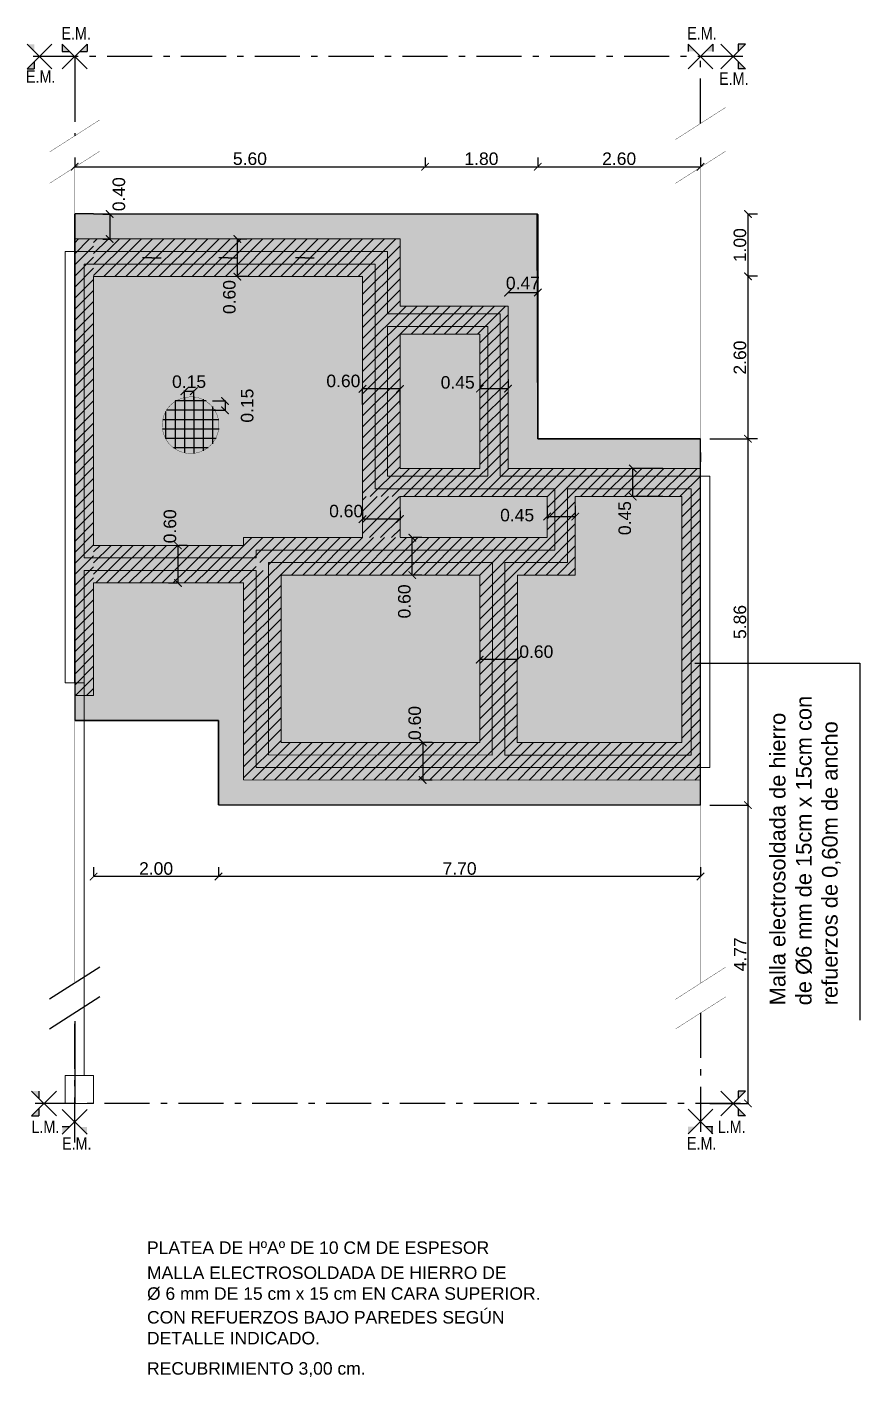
# Model space of a CAD drawing. Header units: millimetres. Extents: x 157 to 449, y 13 to 189.
# Drawn here: x 230.32 to 243.63, y 130.74 to 152.33 of the extents above; entities that cross this region are included whole.
import ezdxf

# ---------------------------------------------------------------- set-up
doc = ezdxf.new("R2010")
doc.units = ezdxf.units.MM
doc.header["$LTSCALE"] = 0.1
doc.header["$MEASUREMENT"] = 0
doc.header["$PDMODE"] = 3
doc.header["$PDSIZE"] = 0.1
for name, pattern in [('ACAD_ISO02W100', [15, 12, -3]), ('ACAD_ISO04W100', [30, 24, -3, 0, -3]), ('ACAD_ISO10W100', [18, 12, -3, 0, -3])]:
    doc.linetypes.add(name, pattern=pattern)
doc.layers.get('DEFPOINTS').update_dxf_attribs({"color": 1})
for name, color, linetype in [('11.Ejes', 1, 'ACAD_ISO04W100'), ('armadura', 10, 'Continuous'), ('CONT_PLATEA', 4, 'Continuous'), ('EJES', 6, 'Continuous'), ('FUNDACIONES-COTAS', 3, 'Continuous'), ('FUNDACIONES-TEXTOS', 2, 'Continuous'), ('POLILINEA SUP', 150, 'Continuous'), ('TEXTO', 2, 'Continuous'), ('vigas de encadenado', 2, 'Continuous')]:
    doc.layers.add(name, color=color, linetype=linetype)
for name, color, linetype, lineweight in [('17.Sombras', 8, 'Continuous', 5), ('CONT_MURO', 3, 'Continuous', 0), ('MURO BAJO', 4, 'Continuous', 13), ('SOMBRA', 1, 'Continuous', 0)]:
    doc.layers.add(name, color=color, linetype=linetype, lineweight=lineweight)
doc.styles.add('Arial20', font='arial.ttf', dxfattribs={"height": 0.2})
doc.dimstyles.new('COTA-1-100', dxfattribs={"dimtxt": 0.2, "dimasz": 0.12, "dimexe": 0.012, "dimexo": 0.15, "dimgap": 0.025, "dimtad": 1, "dimzin": 0, "dimdsep": 46, "dimtxsty": 'Arial20', "dimblk1": 'ARCHTICK', "dimblk2": 'ARCHTICK', "dimsah": 1, "dimcen": 0.09, "dimclrd": 256, "dimclre": 256, "dimclrt": 256, "dimazin": 0, "dimtfac": 1, "dimtofl": 0, "dimtmove": 2, "dimatfit": 3, "dimldrblk": 'ARCHTICK', "dimfxl": 1, "dimtolj": 1, "dimtzin": 0, "dimarcsym": 0})

# ---------------------------------------------------------------- blocks, each defined once
blk = doc.blocks.new('_ARCHTICK')
at = {"color": 0, "linetype": 'ByBlock', "const_width": 0.15}
blk.add_lwpolyline([(-0.5, -0.5), (0.5, 0.5)], dxfattribs=at)
blk = doc.blocks.new('*D42')
at = {"layer": 'DEFPOINTS', "color": 0, "transparency": 16777216}
for p in [(231.081, 150.098), (236.68, 150.098), (236.68, 150.098)]:
    blk.add_point(p, dxfattribs=at)
at = {"layer": 'FUNDACIONES-COTAS', "lineweight": -2, "transparency": 16777216}
for p, q in [((231.081, 150.248), (231.081, 150.11)), ((231.081, 150.098), (236.68, 150.098)), ((236.68, 150.248), (236.68, 150.11))]:
    blk.add_line(p, q, dxfattribs=at)
at = {"layer": 'FUNDACIONES-COTAS', "lineweight": -2, "transparency": 16777216, "xscale": 0.12, "yscale": 0.12, "zscale": 0.12, "rotation": 180}
blk.add_blockref('_ARCHTICK', (231.081, 150.098), dxfattribs=at)
at = {"layer": 'FUNDACIONES-COTAS', "lineweight": -2, "transparency": 16777216, "xscale": 0.12, "yscale": 0.12, "zscale": 0.12}
blk.add_blockref('_ARCHTICK', (236.68, 150.098), dxfattribs=at)
at = {"layer": 'FUNDACIONES-COTAS', "transparency": 16777216, "insert": (233.881, 150.225), "char_height": 0.2, "attachment_point": 5, "style": 'Arial20'}
blk.add_mtext('\\A1;5.60', dxfattribs=at)
blk = doc.blocks.new('*D43')
at = {"layer": 'DEFPOINTS', "color": 0, "transparency": 16777216}
for p in [(236.68, 150.098), (238.48, 150.098), (238.48, 150.098)]:
    blk.add_point(p, dxfattribs=at)
at = {"layer": 'FUNDACIONES-COTAS', "lineweight": -2, "transparency": 16777216}
for p, q in [((236.68, 150.248), (236.68, 150.11)), ((236.68, 150.098), (238.48, 150.098)), ((238.48, 150.248), (238.48, 150.11))]:
    blk.add_line(p, q, dxfattribs=at)
at = {"layer": 'FUNDACIONES-COTAS', "lineweight": -2, "transparency": 16777216, "xscale": 0.12, "yscale": 0.12, "zscale": 0.12, "rotation": 180}
blk.add_blockref('_ARCHTICK', (236.68, 150.098), dxfattribs=at)
at = {"layer": 'FUNDACIONES-COTAS', "lineweight": -2, "transparency": 16777216, "xscale": 0.12, "yscale": 0.12, "zscale": 0.12}
blk.add_blockref('_ARCHTICK', (238.48, 150.098), dxfattribs=at)
at = {"layer": 'FUNDACIONES-COTAS', "transparency": 16777216, "insert": (237.58, 150.225), "char_height": 0.2, "attachment_point": 5, "style": 'Arial20'}
blk.add_mtext('\\A1;1.80', dxfattribs=at)
blk = doc.blocks.new('*D44')
at = {"layer": 'DEFPOINTS', "color": 0, "transparency": 16777216}
for p in [(238.48, 150.098), (241.081, 150.098), (241.081, 150.098)]:
    blk.add_point(p, dxfattribs=at)
at = {"layer": 'FUNDACIONES-COTAS', "lineweight": -2, "transparency": 16777216}
for p, q in [((238.48, 150.248), (238.48, 150.11)), ((238.48, 150.098), (241.081, 150.098)), ((241.081, 150.248), (241.081, 150.11))]:
    blk.add_line(p, q, dxfattribs=at)
at = {"layer": 'FUNDACIONES-COTAS', "lineweight": -2, "transparency": 16777216, "xscale": 0.12, "yscale": 0.12, "zscale": 0.12, "rotation": 180}
blk.add_blockref('_ARCHTICK', (238.48, 150.098), dxfattribs=at)
at = {"layer": 'FUNDACIONES-COTAS', "lineweight": -2, "transparency": 16777216, "xscale": 0.12, "yscale": 0.12, "zscale": 0.12}
blk.add_blockref('_ARCHTICK', (241.081, 150.098), dxfattribs=at)
at = {"layer": 'FUNDACIONES-COTAS', "transparency": 16777216, "insert": (239.781, 150.225), "char_height": 0.2, "attachment_point": 5, "style": 'Arial20'}
blk.add_mtext('\\A1;2.60', dxfattribs=at)
blk = doc.blocks.new('*D45')
at = {"layer": 'DEFPOINTS', "color": 0, "transparency": 16777216}
for p in [(241.839, 149.342), (241.839, 148.346), (241.839, 148.346)]:
    blk.add_point(p, dxfattribs=at)
at = {"layer": 'FUNDACIONES-COTAS', "lineweight": -2, "transparency": 16777216}
for p, q in [((241.839, 149.342), (241.839, 148.346)), ((241.989, 149.342), (241.851, 149.342)), ((241.989, 148.346), (241.851, 148.346))]:
    blk.add_line(p, q, dxfattribs=at)
at = {"layer": 'FUNDACIONES-COTAS', "lineweight": -2, "transparency": 16777216, "xscale": 0.12, "yscale": 0.12, "zscale": 0.12}
for p, rotation in [((241.839, 149.342), 90), ((241.839, 148.346), 270)]:
    blk.add_blockref('_ARCHTICK', p, dxfattribs=dict(at, rotation=rotation))
at = {"layer": 'FUNDACIONES-COTAS', "transparency": 16777216, "insert": (241.711, 148.844), "char_height": 0.2, "attachment_point": 5, "rotation": 90, "style": 'Arial20'}
blk.add_mtext('\\A1;1.00', dxfattribs=at)
blk = doc.blocks.new('*D46')
at = {"layer": 'DEFPOINTS', "color": 0, "transparency": 16777216}
for p in [(241.839, 148.346), (241.839, 145.747), (241.839, 145.747)]:
    blk.add_point(p, dxfattribs=at)
at = {"layer": 'FUNDACIONES-COTAS', "lineweight": -2, "transparency": 16777216}
for p, q in [((241.839, 148.346), (241.839, 145.747)), ((241.989, 148.346), (241.851, 148.346)), ((241.989, 145.747), (241.851, 145.747))]:
    blk.add_line(p, q, dxfattribs=at)
at = {"layer": 'FUNDACIONES-COTAS', "lineweight": -2, "transparency": 16777216, "xscale": 0.12, "yscale": 0.12, "zscale": 0.12}
for p, rotation in [((241.839, 148.346), 90), ((241.839, 145.747), 270)]:
    blk.add_blockref('_ARCHTICK', p, dxfattribs=dict(at, rotation=rotation))
at = {"layer": 'FUNDACIONES-COTAS', "transparency": 16777216, "insert": (241.711, 147.046), "char_height": 0.2, "attachment_point": 5, "rotation": 90, "style": 'Arial20'}
blk.add_mtext('\\A1;2.60', dxfattribs=at)
blk = doc.blocks.new('*D55')
at = {"layer": 'DEFPOINTS', "color": 0, "transparency": 16777216}
for p in [(241.081, 145.747), (241.081, 139.889), (241.839, 139.889)]:
    blk.add_point(p, dxfattribs=at)
at = {"layer": 'FUNDACIONES-COTAS', "lineweight": -2, "transparency": 16777216}
for p, q in [((241.231, 145.747), (241.851, 145.747)), ((241.839, 145.747), (241.839, 139.889)), ((241.231, 139.889), (241.851, 139.889))]:
    blk.add_line(p, q, dxfattribs=at)
at = {"layer": 'FUNDACIONES-COTAS', "lineweight": -2, "transparency": 16777216, "xscale": 0.12, "yscale": 0.12, "zscale": 0.12}
for p, rotation in [((241.839, 145.747), 90), ((241.839, 139.889), 270)]:
    blk.add_blockref('_ARCHTICK', p, dxfattribs=dict(at, rotation=rotation))
at = {"layer": 'FUNDACIONES-COTAS', "transparency": 16777216, "insert": (241.711, 142.818), "char_height": 0.2, "attachment_point": 5, "rotation": 90, "style": 'Arial20'}
blk.add_mtext('\\A1;5.86', dxfattribs=at)
blk = doc.blocks.new('*D56')
at = {"layer": 'DEFPOINTS', "color": 0, "transparency": 16777216}
for p in [(232.984, 146.508), (232.834, 146.203), (232.984, 146.203)]:
    blk.add_point(p, dxfattribs=at)
at = {"layer": 'FUNDACIONES-COTAS', "lineweight": -2, "transparency": 16777216}
for p, q in [((232.834, 146.353), (232.834, 146.52)), ((232.834, 146.508), (232.984, 146.508)), ((232.984, 146.353), (232.984, 146.52))]:
    blk.add_line(p, q, dxfattribs=at)
at = {"layer": 'FUNDACIONES-COTAS', "lineweight": -2, "transparency": 16777216, "xscale": 0.12, "yscale": 0.12, "zscale": 0.12, "rotation": 180}
blk.add_blockref('_ARCHTICK', (232.834, 146.508), dxfattribs=at)
at = {"layer": 'FUNDACIONES-COTAS', "lineweight": -2, "transparency": 16777216, "xscale": 0.12, "yscale": 0.12, "zscale": 0.12}
blk.add_blockref('_ARCHTICK', (232.984, 146.508), dxfattribs=at)
at = {"layer": 'FUNDACIONES-COTAS', "transparency": 16777216, "insert": (232.909, 146.66), "char_height": 0.2, "attachment_point": 5, "style": 'Arial20'}
blk.add_mtext('\\A1;0.15', dxfattribs=at)
blk = doc.blocks.new('*D57')
at = {"layer": 'DEFPOINTS', "color": 0, "transparency": 16777216}
for p in [(233.134, 146.353), (233.134, 146.203), (233.483, 146.203)]:
    blk.add_point(p, dxfattribs=at)
at = {"layer": 'FUNDACIONES-COTAS', "lineweight": -2, "transparency": 16777216}
for p, q in [((233.284, 146.353), (233.495, 146.353)), ((233.284, 146.203), (233.495, 146.203)), ((233.483, 146.353), (233.483, 146.203))]:
    blk.add_line(p, q, dxfattribs=at)
at = {"layer": 'FUNDACIONES-COTAS', "lineweight": -2, "transparency": 16777216, "xscale": 0.12, "yscale": 0.12, "zscale": 0.12}
for p, rotation in [((233.483, 146.353), 90), ((233.483, 146.203), 270)]:
    blk.add_blockref('_ARCHTICK', p, dxfattribs=dict(at, rotation=rotation))
at = {"layer": 'FUNDACIONES-COTAS', "transparency": 16777216, "insert": (233.838, 146.278), "char_height": 0.2, "attachment_point": 5, "rotation": 90, "style": 'Arial20'}
blk.add_mtext('\\A1;0.15', dxfattribs=at)
blk = doc.blocks.new('*D47')
at = {"layer": 'DEFPOINTS', "color": 0, "transparency": 16777216}
for p in [(233.68, 148.942), (233.68, 148.942), (233.68, 148.342)]:
    blk.add_point(p, dxfattribs=at)
at = {"layer": 'FUNDACIONES-COTAS', "lineweight": -2, "transparency": 16777216}
for p, q in [((233.68, 148.342), (233.68, 148.942)), ((233.83, 148.942), (233.692, 148.942)), ((233.83, 148.342), (233.692, 148.342))]:
    blk.add_line(p, q, dxfattribs=at)
at = {"layer": 'FUNDACIONES-COTAS', "lineweight": -2, "transparency": 16777216, "xscale": 0.12, "yscale": 0.12, "zscale": 0.12}
for p, rotation in [((233.68, 148.942), 90), ((233.68, 148.342), 270)]:
    blk.add_blockref('_ARCHTICK', p, dxfattribs=dict(at, rotation=rotation))
at = {"layer": 'FUNDACIONES-COTAS', "transparency": 16777216, "insert": (233.553, 148.014), "char_height": 0.2, "attachment_point": 5, "rotation": 90, "style": 'Arial20'}
blk.add_mtext('\\A1;0.60', dxfattribs=at)
blk = doc.blocks.new('*D48')
at = {"layer": 'DEFPOINTS', "color": 0, "transparency": 16777216}
for p in [(235.68, 146.545), (235.68, 146.148), (236.28, 146.148)]:
    blk.add_point(p, dxfattribs=at)
at = {"layer": 'FUNDACIONES-COTAS', "lineweight": -2, "transparency": 16777216}
for p, q in [((235.68, 146.298), (235.68, 146.557)), ((236.28, 146.545), (235.68, 146.545)), ((236.28, 146.298), (236.28, 146.557))]:
    blk.add_line(p, q, dxfattribs=at)
at = {"layer": 'FUNDACIONES-COTAS', "lineweight": -2, "transparency": 16777216, "xscale": 0.12, "yscale": 0.12, "zscale": 0.12, "rotation": 180}
blk.add_blockref('_ARCHTICK', (235.68, 146.545), dxfattribs=at)
at = {"layer": 'FUNDACIONES-COTAS', "lineweight": -2, "transparency": 16777216, "xscale": 0.12, "yscale": 0.12, "zscale": 0.12}
blk.add_blockref('_ARCHTICK', (236.28, 146.545), dxfattribs=at)
at = {"layer": 'FUNDACIONES-COTAS', "transparency": 16777216, "insert": (235.374, 146.672), "char_height": 0.2, "attachment_point": 5, "style": 'Arial20'}
blk.add_mtext('\\A1;0.60', dxfattribs=at)
blk = doc.blocks.new('*D49')
at = {"layer": 'DEFPOINTS', "color": 0, "transparency": 16777216}
for p in [(236.476, 144.167), (236.476, 144.167), (236.476, 143.567)]:
    blk.add_point(p, dxfattribs=at)
at = {"layer": 'FUNDACIONES-COTAS', "lineweight": -2, "transparency": 16777216}
for p, q in [((236.476, 143.567), (236.476, 144.167)), ((236.626, 144.167), (236.488, 144.167)), ((236.626, 143.567), (236.488, 143.567))]:
    blk.add_line(p, q, dxfattribs=at)
at = {"layer": 'FUNDACIONES-COTAS', "lineweight": -2, "transparency": 16777216, "xscale": 0.12, "yscale": 0.12, "zscale": 0.12}
for p, rotation in [((236.476, 144.167), 90), ((236.476, 143.567), 270)]:
    blk.add_blockref('_ARCHTICK', p, dxfattribs=dict(at, rotation=rotation))
at = {"layer": 'FUNDACIONES-COTAS', "transparency": 16777216, "insert": (236.349, 143.147), "char_height": 0.2, "attachment_point": 5, "rotation": 90, "style": 'Arial20'}
blk.add_mtext('\\A1;0.60', dxfattribs=at)
blk = doc.blocks.new('*D50')
at = {"layer": 'DEFPOINTS', "color": 0, "transparency": 16777216}
for p in [(232.731, 144.042), (232.731, 143.442), (232.731, 143.442)]:
    blk.add_point(p, dxfattribs=at)
at = {"layer": 'FUNDACIONES-COTAS', "lineweight": -2, "transparency": 16777216}
for p, q in [((232.731, 144.042), (232.731, 143.442)), ((232.881, 144.042), (232.743, 144.042)), ((232.581, 143.442), (232.719, 143.442))]:
    blk.add_line(p, q, dxfattribs=at)
at = {"layer": 'FUNDACIONES-COTAS', "lineweight": -2, "transparency": 16777216, "xscale": 0.12, "yscale": 0.12, "zscale": 0.12}
for p, rotation in [((232.731, 144.042), 90), ((232.731, 143.442), 270)]:
    blk.add_blockref('_ARCHTICK', p, dxfattribs=dict(at, rotation=rotation))
at = {"layer": 'FUNDACIONES-COTAS', "transparency": 16777216, "insert": (232.604, 144.348), "char_height": 0.2, "attachment_point": 5, "rotation": 90, "style": 'Arial20'}
blk.add_mtext('\\A1;0.60', dxfattribs=at)
blk = doc.blocks.new('*D51')
at = {"layer": 'DEFPOINTS', "color": 0, "transparency": 16777216}
for p in [(233.38, 138.748), (233.38, 138.748), (241.081, 138.748)]:
    blk.add_point(p, dxfattribs=at)
at = {"layer": 'FUNDACIONES-COTAS', "lineweight": -2, "transparency": 16777216}
for p, q in [((233.38, 138.898), (233.38, 138.76)), ((241.081, 138.898), (241.081, 138.76)), ((241.081, 138.748), (233.38, 138.748))]:
    blk.add_line(p, q, dxfattribs=at)
at = {"layer": 'FUNDACIONES-COTAS', "lineweight": -2, "transparency": 16777216, "xscale": 0.12, "yscale": 0.12, "zscale": 0.12, "rotation": 180}
blk.add_blockref('_ARCHTICK', (233.38, 138.748), dxfattribs=at)
at = {"layer": 'FUNDACIONES-COTAS', "lineweight": -2, "transparency": 16777216, "xscale": 0.12, "yscale": 0.12, "zscale": 0.12}
blk.add_blockref('_ARCHTICK', (241.081, 138.748), dxfattribs=at)
at = {"layer": 'FUNDACIONES-COTAS', "transparency": 16777216, "insert": (237.231, 138.875), "char_height": 0.2, "attachment_point": 5, "style": 'Arial20'}
blk.add_mtext('\\A1;7.70', dxfattribs=at)
blk = doc.blocks.new('*D52')
at = {"layer": 'DEFPOINTS', "color": 0, "transparency": 16777216}
for p in [(231.384, 138.748), (231.384, 138.748), (233.38, 138.748)]:
    blk.add_point(p, dxfattribs=at)
at = {"layer": 'FUNDACIONES-COTAS', "lineweight": -2, "transparency": 16777216}
for p, q in [((231.384, 138.898), (231.384, 138.76)), ((233.38, 138.898), (233.38, 138.76)), ((233.38, 138.748), (231.384, 138.748))]:
    blk.add_line(p, q, dxfattribs=at)
at = {"layer": 'FUNDACIONES-COTAS', "lineweight": -2, "transparency": 16777216, "xscale": 0.12, "yscale": 0.12, "zscale": 0.12, "rotation": 180}
blk.add_blockref('_ARCHTICK', (231.384, 138.748), dxfattribs=at)
at = {"layer": 'FUNDACIONES-COTAS', "lineweight": -2, "transparency": 16777216, "xscale": 0.12, "yscale": 0.12, "zscale": 0.12}
blk.add_blockref('_ARCHTICK', (233.38, 138.748), dxfattribs=at)
at = {"layer": 'FUNDACIONES-COTAS', "transparency": 16777216, "insert": (232.382, 138.875), "char_height": 0.2, "attachment_point": 5, "style": 'Arial20'}
blk.add_mtext('\\A1;2.00', dxfattribs=at)
blk = doc.blocks.new('*D53')
at = {"layer": 'DEFPOINTS', "color": 0, "transparency": 16777216}
for p in [(236.642, 140.891), (236.642, 140.291), (236.642, 140.291)]:
    blk.add_point(p, dxfattribs=at)
at = {"layer": 'FUNDACIONES-COTAS', "lineweight": -2, "transparency": 16777216}
for p, q in [((236.642, 140.891), (236.642, 140.291)), ((236.792, 140.891), (236.654, 140.891)), ((236.792, 140.291), (236.654, 140.291))]:
    blk.add_line(p, q, dxfattribs=at)
at = {"layer": 'FUNDACIONES-COTAS', "lineweight": -2, "transparency": 16777216, "xscale": 0.12, "yscale": 0.12, "zscale": 0.12}
for p, rotation in [((236.642, 140.891), 90), ((236.642, 140.291), 270)]:
    blk.add_blockref('_ARCHTICK', p, dxfattribs=dict(at, rotation=rotation))
at = {"layer": 'FUNDACIONES-COTAS', "transparency": 16777216, "insert": (236.515, 141.203), "char_height": 0.2, "attachment_point": 5, "rotation": 90, "style": 'Arial20'}
blk.add_mtext('\\A1;0.60', dxfattribs=at)
blk = doc.blocks.new('*D54')
at = {"layer": 'DEFPOINTS', "color": 0, "transparency": 16777216}
for p in [(237.554, 142.216), (237.554, 142.216), (238.154, 142.216)]:
    blk.add_point(p, dxfattribs=at)
at = {"layer": 'FUNDACIONES-COTAS', "lineweight": -2, "transparency": 16777216}
for p, q in [((237.554, 142.366), (237.554, 142.228)), ((238.154, 142.366), (238.154, 142.228)), ((238.154, 142.216), (237.554, 142.216))]:
    blk.add_line(p, q, dxfattribs=at)
at = {"layer": 'FUNDACIONES-COTAS', "lineweight": -2, "transparency": 16777216, "xscale": 0.12, "yscale": 0.12, "zscale": 0.12, "rotation": 180}
blk.add_blockref('_ARCHTICK', (237.554, 142.216), dxfattribs=at)
at = {"layer": 'FUNDACIONES-COTAS', "lineweight": -2, "transparency": 16777216, "xscale": 0.12, "yscale": 0.12, "zscale": 0.12}
blk.add_blockref('_ARCHTICK', (238.154, 142.216), dxfattribs=at)
at = {"layer": 'FUNDACIONES-COTAS', "transparency": 16777216, "insert": (238.457, 142.343), "char_height": 0.2, "attachment_point": 5, "style": 'Arial20'}
blk.add_mtext('\\A1;0.60', dxfattribs=at)
blk = doc.blocks.new('*D62')
at = {"layer": 'DEFPOINTS', "color": 0, "transparency": 16777216}
for p in [(239.998, 145.273), (240.631, 145.273), (240.631, 144.823)]:
    blk.add_point(p, dxfattribs=at)
at = {"layer": 'FUNDACIONES-COTAS', "lineweight": -2, "transparency": 16777216}
for p, q in [((240.481, 145.273), (239.986, 145.273)), ((239.998, 144.823), (239.998, 145.273)), ((240.481, 144.823), (239.986, 144.823))]:
    blk.add_line(p, q, dxfattribs=at)
at = {"layer": 'FUNDACIONES-COTAS', "lineweight": -2, "transparency": 16777216, "xscale": 0.12, "yscale": 0.12, "zscale": 0.12}
for p, rotation in [((239.998, 145.273), 90), ((239.998, 144.823), 270)]:
    blk.add_blockref('_ARCHTICK', p, dxfattribs=dict(at, rotation=rotation))
at = {"layer": 'FUNDACIONES-COTAS', "transparency": 16777216, "insert": (239.871, 144.479), "char_height": 0.2, "attachment_point": 5, "rotation": 90, "style": 'Arial20'}
blk.add_mtext('\\A1;0.45', dxfattribs=at)
blk = doc.blocks.new('*D63')
at = {"layer": 'DEFPOINTS', "color": 0, "transparency": 16777216}
for p in [(235.68, 144.748), (236.28, 144.748), (235.68, 144.464)]:
    blk.add_point(p, dxfattribs=at)
at = {"layer": 'FUNDACIONES-COTAS', "lineweight": -2, "transparency": 16777216}
for p, q in [((235.68, 144.598), (235.68, 144.452)), ((236.28, 144.464), (235.68, 144.464)), ((236.28, 144.598), (236.28, 144.452))]:
    blk.add_line(p, q, dxfattribs=at)
at = {"layer": 'FUNDACIONES-COTAS', "lineweight": -2, "transparency": 16777216, "xscale": 0.12, "yscale": 0.12, "zscale": 0.12, "rotation": 180}
blk.add_blockref('_ARCHTICK', (235.68, 144.464), dxfattribs=at)
at = {"layer": 'FUNDACIONES-COTAS', "lineweight": -2, "transparency": 16777216, "xscale": 0.12, "yscale": 0.12, "zscale": 0.12}
blk.add_blockref('_ARCHTICK', (236.28, 144.464), dxfattribs=at)
at = {"layer": 'FUNDACIONES-COTAS', "transparency": 16777216, "insert": (235.419, 144.591), "char_height": 0.2, "attachment_point": 5, "style": 'Arial20'}
blk.add_mtext('\\A1;0.60', dxfattribs=at)
blk = doc.blocks.new('*D64')
at = {"layer": 'DEFPOINTS', "color": 0, "transparency": 16777216}
for p in [(241.081, 139.889), (241.081, 135.119), (241.839, 135.119)]:
    blk.add_point(p, dxfattribs=at)
at = {"layer": 'FUNDACIONES-COTAS', "lineweight": -2, "transparency": 16777216}
for p, q in [((241.231, 139.889), (241.851, 139.889)), ((241.839, 139.889), (241.839, 135.119)), ((241.231, 135.119), (241.851, 135.119))]:
    blk.add_line(p, q, dxfattribs=at)
at = {"layer": 'FUNDACIONES-COTAS', "lineweight": -2, "transparency": 16777216, "xscale": 0.12, "yscale": 0.12, "zscale": 0.12}
for p, rotation in [((241.839, 139.889), 90), ((241.839, 135.119), 270)]:
    blk.add_blockref('_ARCHTICK', p, dxfattribs=dict(at, rotation=rotation))
at = {"layer": 'FUNDACIONES-COTAS', "transparency": 16777216, "insert": (241.714, 137.504), "char_height": 0.2, "attachment_point": 5, "rotation": 90, "style": 'Arial20'}
blk.add_mtext('\\A1;4.77', dxfattribs=at)
blk = doc.blocks.new('*D262')
at = {"layer": 'DEFPOINTS', "color": 0, "transparency": 16777216}
for p in [(238.005, 147.946), (238.48, 148.086), (238.48, 147.946)]:
    blk.add_point(p, dxfattribs=at)
at = {"layer": 'FUNDACIONES-COTAS', "lineweight": -2, "transparency": 16777216}
for p, q in [((238.005, 148.096), (238.005, 148.098)), ((238.48, 148.096), (238.48, 148.098)), ((238.005, 148.086), (238.48, 148.086))]:
    blk.add_line(p, q, dxfattribs=at)
at = {"layer": 'FUNDACIONES-COTAS', "lineweight": -2, "transparency": 16777216, "xscale": 0.12, "yscale": 0.12, "zscale": 0.12, "rotation": 180}
blk.add_blockref('_ARCHTICK', (238.005, 148.086), dxfattribs=at)
at = {"layer": 'FUNDACIONES-COTAS', "lineweight": -2, "transparency": 16777216, "xscale": 0.12, "yscale": 0.12, "zscale": 0.12}
blk.add_blockref('_ARCHTICK', (238.48, 148.086), dxfattribs=at)
at = {"layer": 'FUNDACIONES-COTAS', "transparency": 16777216, "insert": (238.243, 148.237), "char_height": 0.2, "attachment_point": 5, "style": 'Arial20'}
blk.add_mtext('\\A1;0.47', dxfattribs=at)
blk = doc.blocks.new('*D387')
at = {"layer": 'DEFPOINTS', "color": 0, "transparency": 16777216}
for p in [(238.63, 144.823), (239.08, 144.823), (239.08, 144.505)]:
    blk.add_point(p, dxfattribs=at)
at = {"layer": 'FUNDACIONES-COTAS', "lineweight": -2, "transparency": 16777216}
for p, q in [((238.63, 144.673), (238.63, 144.493)), ((239.08, 144.673), (239.08, 144.493)), ((238.63, 144.505), (239.08, 144.505))]:
    blk.add_line(p, q, dxfattribs=at)
at = {"layer": 'FUNDACIONES-COTAS', "lineweight": -2, "transparency": 16777216, "xscale": 0.12, "yscale": 0.12, "zscale": 0.12, "rotation": 180}
blk.add_blockref('_ARCHTICK', (238.63, 144.505), dxfattribs=at)
at = {"layer": 'FUNDACIONES-COTAS', "lineweight": -2, "transparency": 16777216, "xscale": 0.12, "yscale": 0.12, "zscale": 0.12}
blk.add_blockref('_ARCHTICK', (239.08, 144.505), dxfattribs=at)
at = {"layer": 'FUNDACIONES-COTAS', "transparency": 16777216, "insert": (238.151, 144.526), "char_height": 0.2, "attachment_point": 5, "style": 'Arial20'}
blk.add_mtext('\\A1;0.45', dxfattribs=at)
blk = doc.blocks.new('*D388')
at = {"layer": 'DEFPOINTS', "color": 0, "transparency": 16777216}
for p in [(237.555, 146.55), (238.005, 146.55), (238.005, 146.55)]:
    blk.add_point(p, dxfattribs=at)
at = {"layer": 'FUNDACIONES-COTAS', "lineweight": -2, "transparency": 16777216}
for p, q in [((237.555, 146.7), (237.555, 146.562)), ((238.005, 146.7), (238.005, 146.562)), ((237.555, 146.55), (238.005, 146.55))]:
    blk.add_line(p, q, dxfattribs=at)
at = {"layer": 'FUNDACIONES-COTAS', "lineweight": -2, "transparency": 16777216, "xscale": 0.12, "yscale": 0.12, "zscale": 0.12, "rotation": 180}
blk.add_blockref('_ARCHTICK', (237.555, 146.55), dxfattribs=at)
at = {"layer": 'FUNDACIONES-COTAS', "lineweight": -2, "transparency": 16777216, "xscale": 0.12, "yscale": 0.12, "zscale": 0.12}
blk.add_blockref('_ARCHTICK', (238.005, 146.55), dxfattribs=at)
at = {"layer": 'FUNDACIONES-COTAS', "transparency": 16777216, "insert": (237.201, 146.648), "char_height": 0.2, "attachment_point": 5, "style": 'Arial20'}
blk.add_mtext('\\A1;0.45', dxfattribs=at)
blk = doc.blocks.new('*D389')
at = {"layer": 'DEFPOINTS', "color": 0, "transparency": 16777216}
for p in [(231.383, 149.342), (231.383, 148.942), (231.642, 148.942)]:
    blk.add_point(p, dxfattribs=at)
at = {"layer": 'FUNDACIONES-COTAS', "lineweight": -2, "transparency": 16777216}
for p, q in [((231.533, 149.342), (231.654, 149.342)), ((231.642, 149.342), (231.642, 148.942)), ((231.533, 148.942), (231.654, 148.942))]:
    blk.add_line(p, q, dxfattribs=at)
at = {"layer": 'FUNDACIONES-COTAS', "lineweight": -2, "transparency": 16777216, "xscale": 0.12, "yscale": 0.12, "zscale": 0.12}
for p, rotation in [((231.642, 149.342), 90), ((231.642, 148.942), 270)]:
    blk.add_blockref('_ARCHTICK', p, dxfattribs=dict(at, rotation=rotation))
at = {"layer": 'FUNDACIONES-COTAS', "transparency": 16777216, "insert": (231.788, 149.659), "char_height": 0.2, "attachment_point": 5, "rotation": 90, "style": 'Arial20'}
blk.add_mtext('\\A1;0.40', dxfattribs=at)

msp = doc.modelspace()

# ---------------------------------------------------------------- hatches: boundary and pattern name
at = {"layer": '11.Ejes'}
h = msp.add_hatch(color=256, dxfattribs=at)
h.dxf.hatch_style = 1
h.paths.add_polyline_path([(241.6832, 135.2003), (241.7995, 135.3167), (241.6832, 135.3167)])
h.paths.add_polyline_path([(241.7995, 134.9207), (241.6832, 135.0371), (241.6832, 134.9207)])
h = msp.add_hatch(color=256, dxfattribs=at)
h.dxf.hatch_style = 1
h.paths.add_polyline_path([(241.1628, 134.7475), (241.2791, 134.6312), (241.2791, 134.7475)])
h.paths.add_polyline_path([(240.8832, 134.6312), (240.9995, 134.7475), (240.8832, 134.7475)])
at = {"layer": 'armadura'}
h = msp.add_hatch(dxfattribs=at)
h.set_pattern_fill('ANSI31', color=256)
h.paths.add_polyline_path([(231.3819, 148.9425), (231.0816, 148.9425), (231.0816, 148.7426), (231.3819, 148.7424)])
h.paths.add_polyline_path([(231.3819, 148.7424), (231.0816, 148.7426), (231.0816, 141.8448), (231.2317, 141.8448), (231.2317, 143.6427), (231.3819, 143.6427), (231.3819, 143.8425), (231.2317, 143.8425), (231.2317, 148.5424), (231.3819, 148.5424)])
h.paths.add_polyline_path([(231.3819, 148.5424), (231.2317, 148.5424), (231.2317, 143.8425), (231.3819, 143.8425)], flags=17)
h.paths.add_polyline_path([(231.3819, 143.4425), (231.3819, 143.6427), (231.2317, 143.6427), (231.2317, 141.8448), (231.2317, 141.6448), (231.3817, 141.6448)])
h.paths.add_polyline_path([(231.2317, 141.8448), (231.0816, 141.8448), (231.0816, 141.6448), (231.2317, 141.6448)])
h = msp.add_hatch(dxfattribs=at)
h.set_pattern_fill('ANSI31', color=256)
h.set_pattern_definition([(45, (2747.74815, 1804.8812), (-0.0883883476, 0.0883883476), [])])
h.paths.add_polyline_path([(236.2802, 148.9425), (231.3822, 148.9424), (231.3822, 148.5424), (235.8802, 148.5425), (235.8802, 147.5457), (237.8801, 147.5457), (237.8802, 144.9473), (241.0811, 144.9473), (241.0811, 145.2725), (238.0052, 145.2725), (238.0051, 147.8707), (236.2802, 147.8707)])
h.paths.add_polyline_path([(241.0811, 140.489), (234.1802, 140.4924), (234.1802, 143.6424), (231.3828, 143.6425), (231.3829, 143.4425), (233.7802, 143.4425), (233.7802, 140.2923), (241.0811, 140.289)])
h.paths.add_polyline_path([(233.9802, 143.7674), (238.9552, 143.7674), (238.9552, 144.9473), (235.8802, 144.9473), (235.8802, 147.5457), (235.8802, 148.5425), (231.3822, 148.5424), (231.3822, 148.3424), (235.6802, 148.3425), (235.6802, 144.8225), (238.6302, 144.8225), (238.6302, 144.1674), (233.7802, 144.1674), (233.7802, 144.0425), (231.3828, 144.0425), (231.3828, 143.6425), (233.9802, 143.6424)])
h.paths.add_polyline_path([(237.9551, 143.7674), (234.1802, 143.7674), (234.1802, 140.4915), (237.9536, 140.4898)])
h.paths.add_polyline_path([(234.3802, 143.5674), (237.555, 143.5674), (237.5537, 140.8907), (234.3802, 140.8923)], flags=16)
h.paths.add_polyline_path([(241.0811, 144.9473), (238.9552, 144.9473), (238.9552, 143.7674), (237.9551, 143.7674), (237.9536, 140.4907), (241.0811, 140.489)])
h.paths.add_polyline_path([(238.155, 143.5674), (239.0802, 143.5674), (239.0802, 144.8225), (240.7811, 144.8225), (240.7811, 140.8892), (238.1537, 140.8904)], flags=16)
h.paths.add_polyline_path([(237.8801, 147.5457), (235.8802, 147.5457), (235.8802, 144.9473), (237.8802, 144.9473)], flags=16)
h.paths.add_polyline_path([(237.5551, 147.4207), (237.5552, 145.2725), (236.2802, 145.2725), (236.2802, 147.4207)], flags=17)
h = msp.add_hatch(dxfattribs=at)
h.set_pattern_fill('ANSI31', color=256)
h.set_pattern_definition([(45, (236.01414, 144.39129), (-0.088388, 0.088388), [])])
h.paths.add_polyline_path([(236.2802, 144.8234), (235.6802, 144.8234), (235.6802, 144.1674), (236.2802, 144.1674)])
at = {"layer": 'EJES', "linetype": 'ACAD_ISO10W100', "ltscale": 0.6}
h = msp.add_hatch(color=256, dxfattribs=at)
h.dxf.hatch_style = 1
h.paths.add_polyline_path([(230.436, 152.0571), (230.3196, 152.0571), (230.436, 151.9408)])
h.paths.add_polyline_path([(230.436, 151.6612), (230.436, 151.7775), (230.3196, 151.6612)])
h = msp.add_hatch(color=256, dxfattribs=at)
h.dxf.hatch_style = 1
h.paths.add_polyline_path([(230.9996, 151.9408), (230.8832, 152.0571), (230.8832, 151.9408)])
h.paths.add_polyline_path([(231.2792, 152.0571), (231.1629, 151.9408), (231.2792, 151.9408)])
h = msp.add_hatch(color=256, dxfattribs=at)
h.dxf.hatch_style = 1
h.paths.add_polyline_path([(240.9996, 151.9408), (240.8832, 152.0571), (240.8832, 151.9408)])
h.paths.add_polyline_path([(241.2792, 152.0571), (241.1629, 151.9408), (241.2792, 151.9408)])
h = msp.add_hatch(color=256, dxfattribs=at)
h.dxf.hatch_style = 1
h.paths.add_polyline_path([(241.6833, 151.9408), (241.7996, 152.0571), (241.6833, 152.0571)])
h.paths.add_polyline_path([(241.7996, 151.6612), (241.6833, 151.7775), (241.6833, 151.6612)])
h = msp.add_hatch(color=256, dxfattribs=at)
h.dxf.hatch_style = 1
h.paths.add_polyline_path([(230.5088, 135.3167), (230.3924, 135.3167), (230.5088, 135.2003)])
h.paths.add_polyline_path([(230.5088, 134.9207), (230.5088, 135.0371), (230.3924, 134.9207)])
h = msp.add_hatch(color=256, dxfattribs=at)
h.dxf.hatch_style = 1
h.paths.add_polyline_path([(231.1628, 134.7447), (231.2791, 134.6283), (231.2791, 134.7447)])
h.paths.add_polyline_path([(230.8832, 134.6283), (230.9995, 134.7447), (230.8832, 134.7447)])
at = {"layer": 'SOMBRA', "true_color": 0xafd9aa, "transparency": 33554585}
h = msp.add_hatch(color=9, dxfattribs=at)
h.dxf.hatch_style = 1
h.paths.add_polyline_path([(241.0811, 148.9902), (241.0811, 145.7473), (239.7806, 145.7473), (238.4801, 145.7473), (238.4721, 149.3345), (231.0816, 149.3424), (231.0816, 141.2448), (233.3801, 141.2448), (233.3801, 139.8927), (241.0811, 139.889)])

# ---------------------------------------------------------------- linework, layer by layer
at = {"layer": '11.Ejes', "ltscale": 0.5}
for p, q in [((232.3131, 148.6425), (232.1631, 148.6425)), ((232.3131, 148.6425), (232.4631, 148.6425)), ((233.5356, 148.6425), (233.3856, 148.6425)), ((233.5356, 148.6425), (233.6856, 148.6425)), ((234.7581, 148.6425), (234.6081, 148.6425)), ((234.7581, 148.6425), (234.9081, 148.6425)), ((241.0812, 145.5293), (241.0812, 145.3793))]:
    msp.add_line(p, q, dxfattribs=at)
at = {"layer": '11.Ejes', "ltscale": 12}
msp.add_line((231.0811, 136.4328), (231.0811, 135.1187), dxfattribs=at)
at = {"layer": '11.Ejes'}
for p, q in [((241.7995, 134.9207), (241.4035, 135.3167)), ((241.7995, 134.9207), (241.4035, 135.3167)), ((241.7995, 135.3167), (241.4035, 134.9207)), ((241.6832, 135.3167), (241.6832, 135.2003)), ((241.7995, 135.3167), (241.6832, 135.3167)), ((240.8832, 134.6312), (241.2791, 135.0272)), ((240.8832, 134.6312), (241.2791, 135.0272)), ((241.2791, 134.6312), (240.8832, 135.0272)), ((241.6832, 135.0371), (241.6832, 134.9207)), ((241.2791, 134.7475), (241.1628, 134.7475)), ((241.2641, 134.6312), (241.2641, 134.7475)), ((241.7995, 134.9207), (241.6832, 134.9207))]:
    msp.add_line(p, q, dxfattribs=at)
for points in [[(231.4811, 137.2975), (230.6811, 136.7844)], [(231.4811, 136.8223), (230.6811, 136.3092)]]:
    msp.add_lwpolyline(points, dxfattribs=at)
at = {"layer": '17.Sombras', "color": 8, "true_color": 0x7d7d7d}
msp.add_line((231.2317, 141.8448), (231.2317, 135.564), dxfattribs=at)
at = {"layer": 'armadura'}
for points in [[(232.8343, 146.4122), (232.8343, 145.5215)], [(232.9843, 146.4217), (232.9843, 145.512)], [(233.1343, 146.3797), (233.1343, 145.554)], [(232.5343, 146.1819), (232.5343, 145.7518)], [(233.3292, 146.2033), (232.5465, 146.2033)], [(232.6843, 146.3533), (232.6843, 145.5863)], [(233.1822, 146.3533), (232.6843, 146.3533)], [(233.2843, 146.2652), (233.2843, 145.6685)], [(233.3868, 146.0533), (232.4888, 146.0533)], [(233.3906, 145.9033), (232.485, 145.9033)], [(233.3421, 145.7533), (232.5335, 145.7533)], [(233.2151, 145.6033), (232.6605, 145.6033)]]:
    msp.add_lwpolyline(points, dxfattribs=at)
at = {"layer": 'CONT_MURO', "color": 2}
for p, q in [((236.2802, 148.9425), (231.0816, 148.9425)), ((236.2802, 147.8707), (236.2802, 148.9425)), ((231.3819, 144.0425), (231.3822, 148.3424)), ((235.6802, 148.3425), (231.3822, 148.3424)), ((235.6802, 144.1674), (235.6802, 148.3425)), ((236.2802, 147.8707), (238.0051, 147.8707)), ((238.0051, 147.8707), (238.0052, 145.2725)), ((236.2802, 147.4207), (237.5551, 147.4207)), ((236.2802, 145.2725), (236.2802, 147.4206)), ((237.5551, 147.4207), (237.5552, 145.2725)), ((237.5552, 145.2725), (236.2802, 145.2725)), ((241.0811, 145.2725), (238.0052, 145.2725)), ((238.6302, 144.8225), (236.2802, 144.8225)), ((236.2802, 144.1737), (236.2802, 144.8225)), ((238.6302, 144.8225), (238.6302, 144.1674)), ((239.0802, 144.8225), (239.0802, 143.5674)), ((240.7811, 144.8225), (239.0802, 144.8225)), ((240.7811, 140.8892), (240.7811, 144.8225)), ((231.3819, 144.0425), (233.7802, 144.0425)), ((233.7802, 144.1674), (233.7802, 144.0425)), ((235.6802, 144.1674), (233.7802, 144.1674)), ((238.6302, 144.1674), (236.2802, 144.1674)), ((237.555, 143.5674), (234.3802, 143.5674)), ((234.3802, 143.5674), (234.3802, 140.8923)), ((237.555, 143.5674), (237.5537, 140.8907)), ((238.155, 143.5674), (238.1537, 140.8904)), ((239.0802, 143.5674), (238.155, 143.5674)), ((231.3817, 141.6448), (231.3819, 143.4425)), ((231.3819, 143.4425), (233.7802, 143.4425)), ((233.7802, 143.4425), (233.7802, 140.2923)), ((231.3817, 141.6448), (231.0811, 141.6448)), ((234.3802, 140.8923), (237.5537, 140.8907)), ((238.1537, 140.8904), (240.7811, 140.8904)), ((233.7802, 140.2923), (241.081, 140.289))]:
    msp.add_line(p, q, dxfattribs=at)
at = {"layer": 'CONT_MURO'}
for p, q in [((231.3821, 148.7424), (236.0802, 148.7425)), ((236.0802, 148.7425), (236.0802, 147.7457)), ((235.8802, 148.5425), (231.3822, 148.5424)), ((235.8802, 147.5457), (235.8802, 148.5425)), ((236.0802, 147.7457), (237.8801, 147.7457)), ((237.8801, 147.7457), (237.8802, 145.1473)), ((235.8802, 144.9473), (235.8802, 147.5457)), ((237.8802, 145.1473), (241.2302, 145.1473)), ((241.2302, 145.1473), (241.2302, 140.4889)), ((238.7552, 144.9473), (235.8802, 144.9473)), ((236.2802, 144.9466), (236.2802, 144.9473)), ((238.7552, 143.9674), (238.7552, 144.9473)), ((233.9802, 143.8424), (233.9802, 143.9674)), ((233.9802, 143.9674), (238.7552, 143.9674)), ((233.9802, 143.6424), (231.3828, 143.6425)), ((233.9802, 140.4924), (233.9802, 143.6424)), ((241.2302, 140.4889), (233.9802, 140.4924))]:
    msp.add_line(p, q, dxfattribs=at)
for points in [[(231.3838, 143.6427), (231.2317, 143.6427), (231.2317, 141.8448), (230.9311, 141.8448), (230.9311, 148.7427), (231.3821, 148.7424)], [(231.3822, 148.5424), (231.2317, 148.5424), (231.2317, 143.8425), (233.9802, 143.8424)], [(236.0802, 147.5457), (237.6801, 147.5457), (237.6802, 145.1475)], [(236.0811, 147.5457), (236.0811, 145.1475), (237.6802, 145.1475)]]:
    msp.add_lwpolyline(points, dxfattribs=at)
for points in [[(237.9536, 140.6905), (240.9302, 140.689), (240.9302, 144.9473), (238.9552, 144.9473), (238.9552, 143.7674), (237.9551, 143.7674)], [(237.7551, 143.7674), (237.7536, 140.6906), (234.1802, 140.6923), (234.1802, 143.7674)]]:
    msp.add_lwpolyline(points, close=True, dxfattribs=at)
at = {"layer": 'CONT_PLATEA'}
msp.add_line((231.382, 149.3424), (238.4721, 149.3425), dxfattribs=at)
for points in [[(238.4801, 149.3345), (238.4801, 145.7473), (241.0811, 145.7473)], [(241.0811, 139.889), (233.3801, 139.8927), (233.3801, 141.2448), (231.0811, 141.2448)]]:
    msp.add_lwpolyline(points, dxfattribs=at)
at = {"layer": 'CONT_PLATEA', "ltscale": 2.5, "const_width": 0.005}
msp.add_lwpolyline([(232.9321, 146.4209, -1), (232.9321, 145.5123, -1), (232.9321, 146.4172, -1)], format="xyb", dxfattribs=at)
at = {"layer": 'CONT_PLATEA'}
msp.add_arc((238.4721, 149.3345), 0.008, 0.00038, 90.0001, dxfattribs=at)
at = {"layer": 'EJES', "linetype": 'ACAD_ISO10W100', "ltscale": 0.6}
for p, q in [((230.3196, 151.6612), (230.7156, 152.0571)), ((230.3196, 151.6612), (230.7156, 152.0571)), ((230.3196, 152.0571), (230.7156, 151.6612)), ((231.2792, 152.0571), (230.8832, 151.6612)), ((231.2792, 152.0571), (230.8832, 151.6612)), ((230.8832, 152.0571), (231.2792, 151.6612)), ((230.8832, 152.0571), (230.8832, 151.9408)), ((231.2792, 152.0571), (231.2792, 151.9408)), ((241.2792, 152.0571), (240.8832, 151.6612)), ((241.2792, 152.0571), (240.8832, 151.6612)), ((240.8832, 152.0571), (241.2792, 151.6612)), ((240.8832, 152.0571), (240.8832, 151.9408)), ((241.2792, 152.0571), (241.2792, 151.9408)), ((241.7996, 151.6612), (241.4036, 152.0571)), ((241.7996, 151.6612), (241.4036, 152.0571)), ((241.7996, 152.0571), (241.4036, 151.6612)), ((241.6833, 152.0571), (241.6833, 151.9408)), ((241.7996, 152.0571), (241.6833, 152.0571)), ((241.7589, 151.8591), (230.3354, 151.8591)), ((230.436, 151.7775), (230.436, 151.6612)), ((230.8832, 151.9408), (230.9996, 151.9408)), ((231.0812, 151.8591), (231.0812, 151.5368)), ((231.1629, 151.9408), (231.2792, 151.9408)), ((241.0812, 150.7897), (241.0812, 151.8591)), ((241.6833, 151.7775), (241.6833, 151.6612)), ((230.3196, 151.6612), (230.436, 151.6612)), ((241.7996, 151.6612), (241.6833, 151.6612)), ((231.0812, 151.5368), (231.0812, 150.5906)), ((231.0811, 134.4937), (231.0811, 136.5582)), ((241.0811, 136.5658), (241.0811, 134.4937)), ((230.3924, 134.9207), (230.7884, 135.3167)), ((230.3924, 134.9207), (230.7884, 135.3167)), ((230.3924, 135.3167), (230.7884, 134.9207)), ((230.5088, 135.3167), (230.5088, 135.2003)), ((241.7188, 135.1187), (230.4472, 135.1187)), ((230.5088, 135.0371), (230.5088, 134.9207)), ((230.8832, 134.6283), (231.2791, 135.0243)), ((230.8832, 134.6283), (231.2791, 135.0243)), ((231.2791, 134.6283), (230.8832, 135.0243)), ((230.3924, 134.9207), (230.5088, 134.9207)), ((230.9995, 134.7447), (230.8832, 134.7447))]:
    msp.add_line(p, q, dxfattribs=at)
at = {"layer": 'EJES', "linetype": 'ACAD_ISO10W100', "ltscale": 0.6, "const_width": 0.005}
for points in [[(241.4812, 151.0463), (240.6812, 150.5332)], [(231.4812, 150.8471), (230.6812, 150.3341)], [(231.4811, 150.3461), (230.6811, 149.8331)], [(241.4811, 150.3461), (240.6811, 149.8331)], [(231.0811, 150.0896), (231.0811, 143.7948)], [(241.0811, 150.0896), (241.0811, 137.041), (241.0811, 137.041)], [(231.0811, 143.8728), (231.0811, 137.041)], [(241.4811, 137.2975), (240.6811, 136.7844)], [(241.4811, 136.8223), (240.6811, 136.3092)]]:
    msp.add_lwpolyline(points, dxfattribs=at)
at = {"layer": 'FUNDACIONES-TEXTOS'}
for p, q in [((240.9904, 142.1603), (241.2122, 142.1603)), ((241.2122, 142.1603), (243.6285, 142.1603)), ((243.6285, 142.1603), (243.6285, 136.4504))]:
    msp.add_line(p, q, dxfattribs=at)
at = {"layer": 'MURO BAJO'}
msp.add_lwpolyline([(230.9311, 135.1187), (231.3817, 135.1187), (231.3817, 135.564), (230.9311, 135.564)], close=True, dxfattribs=at)
at = {"layer": 'POLILINEA SUP', "linetype": 'ACAD_ISO02W100', "ltscale": 10}
for p, q in [((237.5551, 143.8676), (237.5551, 143.8674)), ((241.0811, 140.889), (241.0813, 140.889)), ((240.6311, 140.589), (240.6311, 140.5892))]:
    msp.add_line(p, q, dxfattribs=at)
at = {"layer": 'vigas de encadenado'}
for p, q in [((231.3821, 149.3424), (231.0811, 149.3424)), ((231.0816, 141.8427), (231.0816, 149.3424)), ((231.0816, 141.8427), (231.0816, 149.3424))]:
    msp.add_line(p, q, dxfattribs=at)
msp.add_lwpolyline([(241.0811, 145.7473), (239.7806, 145.7473), (238.4801, 145.7473), (238.4721, 149.3345), (231.0816, 149.3424), (231.0816, 141.2448), (233.3801, 141.2448), (233.3801, 139.8927), (241.0811, 139.889)], close=True, dxfattribs=at)

# ---------------------------------------------------------------- texts
at = {"layer": '11.Ejes', "lineweight": 40, "char_height": 0.2, "width": 1.294531}
for s, insert, attachment_point in [('{\\fArial Narrow|b0|i0|c0|p34;L.M.}', (241.5786, 134.6453), 8), ('{\\fArial Narrow|b0|i0|c0|p34;E.M.}', (241.0995, 134.5817), 2)]:
    msp.add_mtext(s, dxfattribs=dict(at, insert=insert, attachment_point=attachment_point))
at = {"layer": 'EJES', "linetype": 'ACAD_ISO10W100', "ltscale": 0.6, "char_height": 0.2, "width": 1.294531}
for s, insert, attachment_point in [('{\\fArial Narrow|b0|i0|c0|p34;E.M.}', (231.1042, 152.3326), 2), ('{\\fArial Narrow|b0|i0|c0|p34;E.M.}', (241.1042, 152.3326), 2), ('{\\fArial Narrow|b0|i0|c0|p34;E.M.}', (230.5382, 151.6403), 2), ('{\\fArial Narrow|b0|i0|c0|p34;E.M.}', (241.6127, 151.6075), 2), ('{\\fArial Narrow|b0|i0|c0|p34;L.M.}', (230.6133, 134.6453), 8), ('{\\fArial Narrow|b0|i0|c0|p34;E.M.}', (231.1145, 134.5789), 2)]:
    msp.add_mtext(s, dxfattribs=dict(at, insert=insert, attachment_point=attachment_point))
at = {"layer": 'FUNDACIONES-TEXTOS', "insert": (242.1879, 142.4929), "char_height": 0.25, "width": 5.804333, "attachment_point": 3, "rotation": 90}
msp.add_mtext('\\pxql;{\\fArial|b0|i0|c0|p34;Malla electrosoldada de hierro \\Pde %%C6 mm de 15cm x 15cm con \\Prefuerzos de 0,60m de ancho }', dxfattribs=at)
at = {"layer": 'TEXTO', "char_height": 0.2, "attachment_point": 1}
for s, insert, width in [('{\\fArial|b0|i0|c0|p34;PLATEA DE HºAº DE 10 CM DE ESPESOR}', (232.2368, 132.9132), 9.843168), ('\\pxql;{\\fArial|b0|i0|c0|p34;MALLA ELECTROSOLDADA DE HIERRO DE \\P%%C 6 mm DE 15 cm x 15 cm EN CARA SUPERIOR.}', (232.2368, 132.5124), 8.09787), ('\\pxql;{\\fArial|b0|i0|c0|p34;CON REFUERZOS BAJO PAREDES SEGÚN DETALLE INDICADO.}', (232.2368, 131.7996), 6.566897), ('\\pxql;{\\fArial|b0|i0|c0|p34;RECUBRIMIENTO 3,00 cm.}', (232.2368, 130.9818), 8.09787)]:
    msp.add_mtext(s, dxfattribs=dict(at, insert=insert, width=width))

# ---------------------------------------------------------------- dimensions: what is measured, and where the dimension line sits
at = {"layer": 'FUNDACIONES-COTAS'}
for base, p1, p2, picture, middle in [((236.6802, 150.0978), (231.0811, 150.0978), (236.6802, 150.0978), '*D42', (233.8806, 150.2249)), ((238.4801, 150.0978), (236.6802, 150.0978), (238.4801, 150.0978), '*D43', (237.5801, 150.2249)), ((241.0811, 150.0978), (238.4801, 150.0978), (241.0811, 150.0978), '*D44', (239.7806, 150.2249)), ((238.480135, 148.085534), (238.005138, 147.945653), (238.480135, 147.945655), '*D262', (238.242637, 148.237148)), ((231.3835, 138.7483), (233.3801, 138.7483), (231.3835, 138.7483), '*D52', (232.3818, 138.8754)), ((233.3801, 138.7482), (241.0811, 138.7482), (233.3801, 138.7482), '*D51', (237.2306, 138.8753))]:
    dim = msp.add_linear_dim(base=base, p1=p1, p2=p2, dimstyle='COTA-1-100', dxfattribs=at)
    dim.commit()
    dim.dimension.update_dxf_attribs({"geometry": picture, "text_midpoint": middle})
for base, p1, p2, picture, middle in [((231.6423, 148.9424), (231.3831, 149.3424), (231.3831, 148.9424), '*D389', (231.7878, 149.659)), ((233.6804, 148.9425), (233.6804, 148.3425), (233.6804, 148.9425), '*D47', (233.5532, 148.0144)), ((239.9976, 145.2725), (240.6311, 144.8225), (240.6311, 145.2725), '*D62', (239.8705, 144.479)), ((232.7315, 143.4425), (232.7315, 144.0425), (232.7315, 143.4425), '*D50', (232.6044, 144.3478)), ((236.4758, 144.1674), (236.4758, 143.5674), (236.4758, 144.1674), '*D49', (236.3487, 143.1468)), ((236.6418, 140.2906), (236.6418, 140.8907), (236.6418, 140.2906), '*D53', (236.5147, 141.2027))]:
    dim = msp.add_linear_dim(base=base, p1=p1, p2=p2, angle=90, dimstyle='COTA-1-100', dxfattribs=at)
    dim.commit()
    dim.dimension.update_dxf_attribs({"geometry": picture, "text_midpoint": middle, "dimtype": 160})
for base, p1, p2, angle, picture, middle in [((241.8386, 148.3457), (241.8386, 149.3425), (241.8386, 148.3457), 90, '*D45', (241.7115, 148.8441)), ((241.8386, 145.7473), (241.8386, 148.3457), (241.8386, 145.7473), 90, '*D46', (241.7115, 147.0465)), ((232.9843, 146.5083), (232.8343, 146.2033), (232.9843, 146.2033), 180, '*D56', (232.9093, 146.6599)), ((233.4826, 146.2033), (233.1343, 146.3533), (233.1343, 146.2033), 90, '*D57', (233.8384, 146.2783)), ((241.8386, 139.889), (241.0811, 145.7473), (241.0811, 139.889), 90, '*D55', (241.7115, 142.8181)), ((241.8386, 135.1187), (241.0811, 139.889), (241.0811, 135.1187), 90, '*D64', (241.7136, 137.5038))]:
    dim = msp.add_linear_dim(base=base, p1=p1, p2=p2, angle=angle, dimstyle='COTA-1-100', dxfattribs=at)
    dim.commit()
    dim.dimension.update_dxf_attribs({"geometry": picture, "text_midpoint": middle})
for base, p1, p2, picture, middle in [((235.6802, 146.545), (236.2802, 146.1482), (235.6802, 146.1482), '*D48', (235.374, 146.6721)), ((238.0051, 146.5501), (237.5551, 146.5501), (238.0051, 146.5501), '*D388', (237.2011, 146.6477)), ((235.6802, 144.4638), (236.2802, 144.7475), (235.6802, 144.7475), '*D63', (235.4188, 144.5909)), ((239.0802, 144.5051), (238.6302, 144.8225), (239.0802, 144.8225), '*D387', (238.1511, 144.5257)), ((237.5543, 142.2156), (238.1537, 142.2156), (237.5543, 142.2156), '*D54', (238.4565, 142.3427))]:
    dim = msp.add_linear_dim(base=base, p1=p1, p2=p2, dimstyle='COTA-1-100', dxfattribs=at)
    dim.commit()
    dim.dimension.update_dxf_attribs({"geometry": picture, "text_midpoint": middle, "dimtype": 160})

doc.saveas('drawing.dxf')
